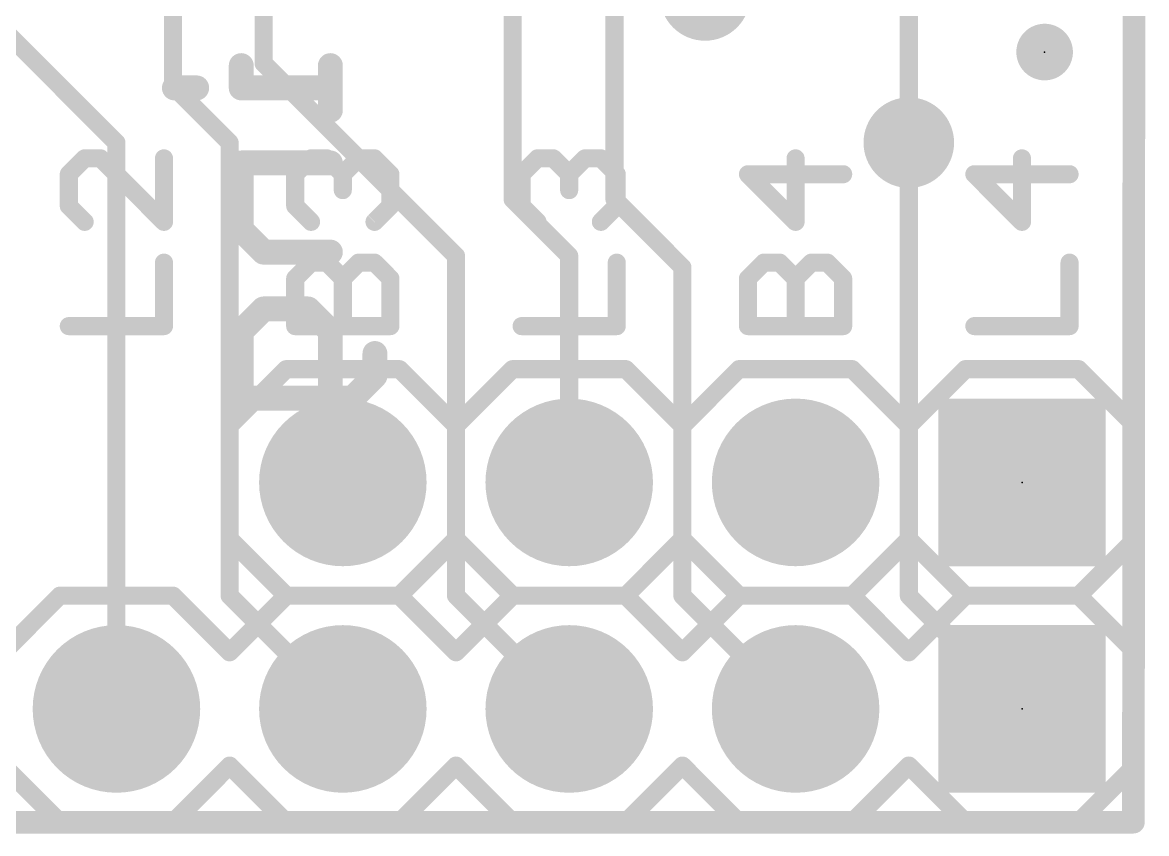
# Model space of a CAD drawing. Extents: x -3.8 to 20.4, y -11.4 to 31.9.
# Drawn here: x 7.84 to 20.45, y -0.13 to 8.97 of the extents above; entities that cross this region are included whole.
import ezdxf

# ---------------------------------------------------------------- set-up
doc = ezdxf.new("R2010")
doc.units = 0
for name, color, linetype in [('1', 12, 'CONTINUOUS'), ('16', 132, 'CONTINUOUS'), ('17', 110, 'CONTINUOUS'), ('18', 110, 'CONTINUOUS'), ('20', 53, 'CONTINUOUS'), ('21', 41, 'CONTINUOUS'), ('22', 40, 'CONTINUOUS'), ('23', 53, 'CONTINUOUS'), ('51', 53, 'CONTINUOUS')]:
    doc.layers.add(name, color=color, linetype=linetype)

# ---------------------------------------------------------------- blocks, each defined once
blk = doc.blocks.new('RECT')
blk.add_solid([(-0.5, -0.5), (0.5, -0.5), (-0.5, 0.5), (0.5, 0.5)])
blk = doc.blocks.new('SQUAREP')
blk.add_solid([(-0.5, -0.5), (0.5, -0.5), (-0.5, 0.5), (0.5, 0.5)])
blk = doc.blocks.new('ROUNDP')
at = {"const_width": 0.5}
blk.add_lwpolyline([(0, -0.25, 1), (0, 0.25, 1), (0, -0.25)], format="xyb", dxfattribs=at)
blk = doc.blocks.new('PIE')
at = {"const_width": 0.5}
blk.add_lwpolyline([(0, -0.25, 1), (0, 0.25, 1), (0, -0.25)], format="xyb", dxfattribs=at)
blk = doc.blocks.new('ROUNDV')
at = {"const_width": 0.5}
blk.add_lwpolyline([(0, -0.25, 1), (0, 0.25, 1), (0, -0.25)], format="xyb", dxfattribs=at)

msp = doc.modelspace()

# ---------------------------------------------------------------- linework, layer by layer
at = {"layer": '1', "const_width": 0.2032}
for points in [[(20.32, 31.75), (20.32, 0)], [(10.541, 8.509), (10.541, 25.019)], [(14.478, 6.985), (14.478, 13.462)], [(9.525, 8.255), (9.525, 10.16)], [(13.335, 6.985), (13.335, 10.16)], [(8.89, 7.62), (7.366, 9.144)], [(12.7, 6.35), (10.541, 8.509)], [(10.16, 7.62), (9.525, 8.255)], [(8.89, 1.27), (8.89, 7.62)], [(10.16, 2.54), (10.16, 7.62)], [(17.78, 2.54), (17.78, 7.62)], [(13.97, 6.35), (13.335, 6.985)], [(14.478, 6.985), (15.24, 6.223)], [(12.7, 2.54), (12.7, 6.35)], [(13.97, 3.81), (13.97, 6.35)], [(15.24, 6.223), (15.24, 2.54)], [(11.43, 1.27), (10.16, 2.54)], [(13.97, 1.27), (12.7, 2.54)], [(16.51, 1.27), (15.24, 2.54)], [(19.05, 1.27), (17.78, 2.54)], [(20.32, 0), (0, 0)]]:
    msp.add_lwpolyline(points, dxfattribs=at)
at = {"layer": '1', "const_width": 0.1016}
for points in [[(10.5769, 8.5449, 1), (10.5051, 8.4731)], [(10.4902, 8.509, 1), (10.5918, 8.509)], [(9.5609, 8.2909, 1), (9.4891, 8.2191)], [(9.4742, 8.255, 1), (9.5758, 8.255)], [(8.9408, 7.62, 1), (8.8392, 7.62)], [(8.8541, 7.5841, 1), (8.9259, 7.6559)], [(10.2108, 7.62, 1), (10.1092, 7.62)], [(10.1241, 7.5841, 1), (10.1959, 7.6559)], [(17.8308, 7.62, 1), (17.7292, 7.62)], [(13.3709, 7.0209, 1), (13.2991, 6.9491)], [(14.5139, 7.0209, 1), (14.4421, 6.9491)], [(13.2842, 6.985, 1), (13.3858, 6.985)], [(14.4272, 6.985, 1), (14.5288, 6.985)], [(12.7508, 6.35, 1), (12.6492, 6.35)], [(12.6641, 6.3141, 1), (12.7359, 6.3859)], [(14.0208, 6.35, 1), (13.9192, 6.35)], [(13.9341, 6.3141, 1), (14.0059, 6.3859)], [(15.2908, 6.223, 1), (15.1892, 6.223)], [(15.2041, 6.1871, 1), (15.2759, 6.2589)], [(13.9192, 3.81, 1), (14.0208, 3.81)], [(10.1959, 2.5759, 1), (10.1241, 2.5041)], [(10.1092, 2.54, 1), (10.2108, 2.54)], [(12.7359, 2.5759, 1), (12.6641, 2.5041)], [(12.6492, 2.54, 1), (12.7508, 2.54)], [(15.2759, 2.5759, 1), (15.2041, 2.5041)], [(15.1892, 2.54, 1), (15.2908, 2.54)], [(17.8159, 2.5759, 1), (17.7441, 2.5041)], [(17.7292, 2.54, 1), (17.8308, 2.54)], [(8.8392, 1.27, 1), (8.9408, 1.27)], [(11.3941, 1.2341, 1), (11.4659, 1.3059)], [(13.9341, 1.2341, 1), (14.0059, 1.3059)], [(16.4741, 1.2341, 1), (16.5459, 1.3059)], [(19.0141, 1.2341, 1), (19.0859, 1.3059)], [(20.2692, 0, 1), (20.3708, 0)], [(20.32, -0.0508, 1), (20.32, 0.0508)]]:
    msp.add_lwpolyline(points, format="xyb", dxfattribs=at)
at = {"layer": '16', "const_width": 0.2032}
for points in [[(20.32, 31.75), (20.32, 0)], [(17.78, 7.62), (17.78, 16.51)], [(20.32, 0), (0, 0)]]:
    msp.add_lwpolyline(points, dxfattribs=at)
at = {"layer": '16', "const_width": 0.1016}
for points in [[(17.7292, 7.62, 1), (17.8308, 7.62)], [(20.2692, 0, 1), (20.3708, 0)], [(20.32, -0.0508, 1), (20.32, 0.0508)]]:
    msp.add_lwpolyline(points, format="xyb", dxfattribs=at)
at = {"layer": '20', "const_width": 0.254}
for points in [[(20.3, 0), (20.32, 31.75)], [(0, 0), (20.3, 0)]]:
    msp.add_lwpolyline(points, dxfattribs=at)
at = {"layer": '20', "const_width": 0.127}
for points in [[(20.3, -0.0635, 1), (20.3, 0.0635)], [(20.2365, 0, 1), (20.3635, 0)]]:
    msp.add_lwpolyline(points, format="xyb", dxfattribs=at)
at = {"layer": '21', "const_width": 0.2032}
for points in [[(8.5336, 7.4438), (8.3557, 7.2659)], [(8.7116, 7.4438), (8.5336, 7.4438)], [(9.4234, 6.732), (8.7116, 7.4438)], [(9.4234, 7.4438), (9.4234, 6.732)], [(10.8957, 7.2659), (11.0736, 7.4438)], [(11.0736, 7.4438), (11.2516, 7.4438)], [(11.2516, 7.4438), (11.4295, 7.2659)], [(11.4295, 7.2659), (11.6075, 7.4438)], [(11.6075, 7.4438), (11.7855, 7.4438)], [(11.7855, 7.4438), (11.9634, 7.2659)], [(13.4357, 7.2659), (13.6136, 7.4438)], [(13.6136, 7.4438), (13.7916, 7.4438)], [(13.7916, 7.4438), (13.9695, 7.2659)], [(13.9695, 7.2659), (14.1475, 7.4438)], [(14.1475, 7.4438), (14.3255, 7.4438)], [(14.3255, 7.4438), (14.5034, 7.2659)], [(16.5095, 6.732), (16.5095, 7.4438)], [(19.0495, 6.732), (19.0495, 7.4438)], [(8.3557, 7.2659), (8.3557, 6.9099)], [(10.8957, 6.9099), (10.8957, 7.2659)], [(11.4295, 7.2659), (11.4295, 7.0879)], [(11.9634, 7.2659), (11.9634, 6.9099)], [(13.4357, 6.9099), (13.4357, 7.2659)], [(13.9695, 7.2659), (13.9695, 7.0879)], [(14.5034, 7.2659), (14.5034, 6.9099)], [(17.0434, 7.2659), (15.9757, 7.2659)], [(15.9757, 7.2659), (16.5095, 6.732)], [(19.5834, 7.2659), (18.5157, 7.2659)], [(18.5157, 7.2659), (19.0495, 6.732)], [(8.3557, 6.9099), (8.5336, 6.732)], [(11.0736, 6.732), (10.8957, 6.9099)], [(11.9634, 6.9099), (11.7855, 6.732)], [(13.6136, 6.732), (13.4357, 6.9099)], [(14.5034, 6.9099), (14.3255, 6.732)], [(9.4234, 5.5626), (9.4234, 6.2744)], [(10.8957, 6.0965), (11.0736, 6.2744)], [(11.0736, 6.2744), (11.2516, 6.2744)], [(11.2516, 6.2744), (11.4295, 6.0965)], [(11.4295, 6.0965), (11.6075, 6.2744)], [(11.6075, 6.2744), (11.7855, 6.2744)], [(11.7855, 6.2744), (11.9634, 6.0965)], [(14.5034, 5.5626), (14.5034, 6.2744)], [(15.9757, 6.0965), (16.1536, 6.2744)], [(16.1536, 6.2744), (16.3316, 6.2744)], [(16.3316, 6.2744), (16.5095, 6.0965)], [(16.5095, 6.0965), (16.6875, 6.2744)], [(16.6875, 6.2744), (16.8654, 6.2744)], [(16.8654, 6.2744), (17.0434, 6.0965)], [(19.5834, 5.5626), (19.5834, 6.2744)], [(10.8957, 5.5626), (10.8957, 6.0965)], [(11.4295, 5.5626), (11.4295, 6.0965)], [(11.9634, 6.0965), (11.9634, 5.5626)], [(15.9757, 5.5626), (15.9757, 6.0965)], [(16.5095, 5.5626), (16.5095, 6.0965)], [(17.0434, 6.0965), (17.0434, 5.5626)], [(8.3557, 5.5626), (9.4234, 5.5626)], [(11.9634, 5.5626), (10.8957, 5.5626)], [(13.4357, 5.5626), (14.5034, 5.5626)], [(17.0434, 5.5626), (15.9757, 5.5626)], [(18.5157, 5.5626), (19.5834, 5.5626)], [(10.16, 4.445), (10.795, 5.08)], [(10.795, 5.08), (12.065, 5.08)], [(12.7, 4.445), (12.065, 5.08)], [(12.7, 4.445), (13.335, 5.08)], [(13.335, 5.08), (14.605, 5.08)], [(14.605, 5.08), (15.24, 4.445)], [(15.24, 4.445), (15.875, 5.08)], [(15.875, 5.08), (17.145, 5.08)], [(17.145, 5.08), (17.78, 4.445)], [(17.78, 4.445), (18.415, 5.08)], [(18.415, 5.08), (19.685, 5.08)], [(20.32, 4.445), (19.685, 5.08)], [(10.16, 3.175), (10.16, 4.445)], [(20.32, 3.175), (20.32, 4.445)], [(10.795, 2.54), (10.16, 3.175)], [(12.065, 2.54), (12.7, 3.175)], [(13.335, 2.54), (12.7, 3.175)], [(15.24, 3.175), (14.605, 2.54)], [(15.875, 2.54), (15.24, 3.175)], [(17.78, 3.175), (17.145, 2.54)], [(18.415, 2.54), (17.78, 3.175)], [(19.685, 2.54), (20.32, 3.175)], [(7.62, 1.905), (8.255, 2.54)], [(8.255, 2.54), (9.525, 2.54)], [(9.525, 2.54), (10.16, 1.905)], [(10.16, 1.905), (10.795, 2.54)], [(12.065, 2.54), (10.795, 2.54)], [(10.795, 2.54), (12.065, 2.54)], [(12.7, 1.905), (12.065, 2.54)], [(12.7, 1.905), (13.335, 2.54)], [(14.605, 2.54), (13.335, 2.54)], [(13.335, 2.54), (14.605, 2.54)], [(14.605, 2.54), (15.24, 1.905)], [(15.24, 1.905), (15.875, 2.54)], [(17.145, 2.54), (15.875, 2.54)], [(15.875, 2.54), (17.145, 2.54)], [(17.145, 2.54), (17.78, 1.905)], [(17.78, 1.905), (18.415, 2.54)], [(19.685, 2.54), (18.415, 2.54)], [(18.415, 2.54), (19.685, 2.54)], [(20.32, 1.905), (19.685, 2.54)], [(20.32, 0.635), (20.32, 1.905)], [(8.255, 0), (7.62, 0.635)], [(10.16, 0.635), (9.525, 0)], [(10.795, 0), (10.16, 0.635)], [(12.065, 0), (12.7, 0.635)], [(13.335, 0), (12.7, 0.635)], [(15.24, 0.635), (14.605, 0)], [(15.875, 0), (15.24, 0.635)], [(17.78, 0.635), (17.145, 0)], [(18.415, 0), (17.78, 0.635)], [(19.685, 0), (20.32, 0.635)], [(9.525, 0), (8.255, 0)], [(12.065, 0), (10.795, 0)], [(14.605, 0), (13.335, 0)], [(17.145, 0), (15.875, 0)], [(19.685, 0), (18.415, 0)]]:
    msp.add_lwpolyline(points, dxfattribs=at)
at = {"layer": '21', "const_width": 0.1016}
for points in [[(8.5336, 7.4946, 1), (8.5336, 7.393)], [(8.5696, 7.4079, 1), (8.4977, 7.4797)], [(8.7475, 7.4797, 1), (8.6757, 7.4079)], [(8.7116, 7.393, 1), (8.7116, 7.4946)], [(9.4742, 7.4438, 1), (9.3726, 7.4438)], [(11.0736, 7.4946, 1), (11.0736, 7.393)], [(11.1096, 7.4079, 1), (11.0377, 7.4797)], [(11.2875, 7.4797, 1), (11.2157, 7.4079)], [(11.2516, 7.393, 1), (11.2516, 7.4946)], [(11.6075, 7.4946, 1), (11.6075, 7.393)], [(11.6434, 7.4079, 1), (11.5716, 7.4797)], [(11.8214, 7.4797, 1), (11.7495, 7.4079)], [(11.7855, 7.393, 1), (11.7855, 7.4946)], [(13.6136, 7.4946, 1), (13.6136, 7.393)], [(13.6496, 7.4079, 1), (13.5777, 7.4797)], [(13.8275, 7.4797, 1), (13.7557, 7.4079)], [(13.7916, 7.393, 1), (13.7916, 7.4946)], [(14.1475, 7.4946, 1), (14.1475, 7.393)], [(14.1834, 7.4079, 1), (14.1116, 7.4797)], [(14.3614, 7.4797, 1), (14.2895, 7.4079)], [(14.3255, 7.393, 1), (14.3255, 7.4946)], [(16.5603, 7.4438, 1), (16.4587, 7.4438)], [(19.1003, 7.4438, 1), (18.9987, 7.4438)], [(8.4065, 7.2659, 1), (8.3049, 7.2659)], [(8.3198, 7.3018, 1), (8.3916, 7.2299)], [(10.9465, 7.2659, 1), (10.8449, 7.2659)], [(10.8598, 7.3018, 1), (10.9316, 7.2299)], [(11.4803, 7.2659, 1), (11.3787, 7.2659)], [(11.3936, 7.3018, 1), (11.4655, 7.2299)], [(11.3936, 7.2299, 1), (11.4655, 7.3018)], [(12.0142, 7.2659, 1), (11.9126, 7.2659)], [(11.9275, 7.2299, 1), (11.9993, 7.3018)], [(13.4865, 7.2659, 1), (13.3849, 7.2659)], [(13.3998, 7.3018, 1), (13.4716, 7.2299)], [(14.0203, 7.2659, 1), (13.9187, 7.2659)], [(13.9336, 7.3018, 1), (14.0055, 7.2299)], [(13.9336, 7.2299, 1), (14.0055, 7.3018)], [(14.5542, 7.2659, 1), (14.4526, 7.2659)], [(14.4675, 7.2299, 1), (14.5393, 7.3018)], [(15.9757, 7.3167, 1), (15.9757, 7.2151)], [(16.0116, 7.3018, 1), (15.9398, 7.2299)], [(17.0434, 7.2151, 1), (17.0434, 7.3167)], [(18.5157, 7.3167, 1), (18.5157, 7.2151)], [(18.5516, 7.3018, 1), (18.4798, 7.2299)], [(19.5834, 7.2151, 1), (19.5834, 7.3167)], [(11.3787, 7.0879, 1), (11.4803, 7.0879)], [(13.9187, 7.0879, 1), (14.0203, 7.0879)], [(8.3916, 6.9459, 1), (8.3198, 6.874)], [(8.3049, 6.9099, 1), (8.4065, 6.9099)], [(10.9316, 6.9459, 1), (10.8598, 6.874)], [(10.8449, 6.9099, 1), (10.9465, 6.9099)], [(11.9126, 6.9099, 1), (12.0142, 6.9099)], [(11.9993, 6.874, 1), (11.9275, 6.9459)], [(13.4716, 6.9459, 1), (13.3998, 6.874)], [(13.3849, 6.9099, 1), (13.4865, 6.9099)], [(14.4526, 6.9099, 1), (14.5542, 6.9099)], [(14.5393, 6.874, 1), (14.4675, 6.9459)], [(8.4977, 6.6961, 1), (8.5696, 6.7679)], [(9.3875, 6.6961, 1), (9.4593, 6.7679)], [(11.0377, 6.6961, 1), (11.1096, 6.7679)], [(11.7495, 6.7679, 1), (11.8214, 6.6961)], [(13.5777, 6.6961, 1), (13.6496, 6.7679)], [(14.2895, 6.7679, 1), (14.3614, 6.6961)], [(16.4736, 6.6961, 1), (16.5455, 6.7679)], [(19.0136, 6.6961, 1), (19.0855, 6.7679)], [(9.3726, 6.732, 1), (9.4742, 6.732)], [(16.4587, 6.732, 1), (16.5603, 6.732)], [(18.9987, 6.732, 1), (19.1003, 6.732)], [(9.4742, 6.2744, 1), (9.3726, 6.2744)], [(11.0736, 6.3252, 1), (11.0736, 6.2236)], [(11.1096, 6.2385, 1), (11.0377, 6.3103)], [(11.2875, 6.3103, 1), (11.2157, 6.2385)], [(11.2516, 6.2236, 1), (11.2516, 6.3252)], [(11.6075, 6.3252, 1), (11.6075, 6.2236)], [(11.6434, 6.2385, 1), (11.5716, 6.3103)], [(11.8214, 6.3103, 1), (11.7495, 6.2385)], [(11.7855, 6.2236, 1), (11.7855, 6.3252)], [(14.5542, 6.2744, 1), (14.4526, 6.2744)], [(16.1536, 6.3252, 1), (16.1536, 6.2236)], [(16.1896, 6.2385, 1), (16.1177, 6.3103)], [(16.3675, 6.3103, 1), (16.2957, 6.2385)], [(16.3316, 6.2236, 1), (16.3316, 6.3252)], [(16.6875, 6.3252, 1), (16.6875, 6.2236)], [(16.7234, 6.2385, 1), (16.6516, 6.3103)], [(16.9014, 6.3103, 1), (16.8295, 6.2385)], [(16.8654, 6.2236, 1), (16.8654, 6.3252)], [(19.6342, 6.2744, 1), (19.5326, 6.2744)], [(10.9465, 6.0965, 1), (10.8449, 6.0965)], [(10.8598, 6.1324, 1), (10.9316, 6.0605)], [(11.4803, 6.0965, 1), (11.3787, 6.0965)], [(11.3936, 6.1324, 1), (11.4655, 6.0605)], [(11.3936, 6.0605, 1), (11.4655, 6.1324)], [(12.0142, 6.0965, 1), (11.9126, 6.0965)], [(11.9275, 6.0605, 1), (11.9993, 6.1324)], [(16.0265, 6.0965, 1), (15.9249, 6.0965)], [(15.9398, 6.1324, 1), (16.0116, 6.0605)], [(16.5603, 6.0965, 1), (16.4587, 6.0965)], [(16.4736, 6.1324, 1), (16.5455, 6.0605)], [(16.4736, 6.0605, 1), (16.5455, 6.1324)], [(17.0942, 6.0965, 1), (16.9926, 6.0965)], [(17.0075, 6.0605, 1), (17.0793, 6.1324)], [(8.3557, 5.6134, 1), (8.3557, 5.5118)], [(9.3726, 5.5626, 1), (9.4742, 5.5626)], [(9.4234, 5.5118, 1), (9.4234, 5.6134)], [(10.8957, 5.6134, 1), (10.8957, 5.5118)], [(10.8449, 5.5626, 1), (10.9465, 5.5626)], [(11.3787, 5.5626, 1), (11.4803, 5.5626)], [(11.9126, 5.5626, 1), (12.0142, 5.5626)], [(11.9634, 5.5118, 1), (11.9634, 5.6134)], [(13.4357, 5.6134, 1), (13.4357, 5.5118)], [(14.4526, 5.5626, 1), (14.5542, 5.5626)], [(14.5034, 5.5118, 1), (14.5034, 5.6134)], [(15.9757, 5.6134, 1), (15.9757, 5.5118)], [(15.9249, 5.5626, 1), (16.0265, 5.5626)], [(16.4587, 5.5626, 1), (16.5603, 5.5626)], [(16.9926, 5.5626, 1), (17.0942, 5.5626)], [(17.0434, 5.5118, 1), (17.0434, 5.6134)], [(18.5157, 5.6134, 1), (18.5157, 5.5118)], [(19.5326, 5.5626, 1), (19.6342, 5.5626)], [(19.5834, 5.5118, 1), (19.5834, 5.6134)], [(10.795, 5.1308, 1), (10.795, 5.0292)], [(10.8309, 5.0441, 1), (10.7591, 5.1159)], [(12.1009, 5.1159, 1), (12.0291, 5.0441)], [(12.065, 5.0292, 1), (12.065, 5.1308)], [(13.335, 5.1308, 1), (13.335, 5.0292)], [(13.3709, 5.0441, 1), (13.2991, 5.1159)], [(14.6409, 5.1159, 1), (14.5691, 5.0441)], [(14.605, 5.0292, 1), (14.605, 5.1308)], [(15.875, 5.1308, 1), (15.875, 5.0292)], [(15.9109, 5.0441, 1), (15.8391, 5.1159)], [(17.1809, 5.1159, 1), (17.1091, 5.0441)], [(17.145, 5.0292, 1), (17.145, 5.1308)], [(18.415, 5.1308, 1), (18.415, 5.0292)], [(18.4509, 5.0441, 1), (18.3791, 5.1159)], [(19.7209, 5.1159, 1), (19.6491, 5.0441)], [(19.685, 5.0292, 1), (19.685, 5.1308)], [(10.2108, 4.445, 1), (10.1092, 4.445)], [(20.3708, 4.445, 1), (20.2692, 4.445)], [(10.1241, 4.4809, 1), (10.1959, 4.4091)], [(12.6641, 4.4809, 1), (12.7359, 4.4091)], [(12.6641, 4.4091, 1), (12.7359, 4.4809)], [(15.2041, 4.4809, 1), (15.2759, 4.4091)], [(15.2041, 4.4091, 1), (15.2759, 4.4809)], [(17.7441, 4.4809, 1), (17.8159, 4.4091)], [(17.7441, 4.4091, 1), (17.8159, 4.4809)], [(20.2841, 4.4091, 1), (20.3559, 4.4809)], [(10.1959, 3.2109, 1), (10.1241, 3.1391)], [(10.1092, 3.175, 1), (10.2108, 3.175)], [(12.7359, 3.2109, 1), (12.6641, 3.1391)], [(12.7359, 3.1391, 1), (12.6641, 3.2109)], [(15.2759, 3.2109, 1), (15.2041, 3.1391)], [(15.2759, 3.1391, 1), (15.2041, 3.2109)], [(17.8159, 3.2109, 1), (17.7441, 3.1391)], [(17.8159, 3.1391, 1), (17.7441, 3.2109)], [(20.2692, 3.175, 1), (20.3708, 3.175)], [(20.3559, 3.1391, 1), (20.2841, 3.2109)], [(8.255, 2.5908, 1), (8.255, 2.4892)], [(8.2909, 2.5041, 1), (8.2191, 2.5759)], [(9.5609, 2.5759, 1), (9.4891, 2.5041)], [(9.525, 2.4892, 1), (9.525, 2.5908)], [(10.795, 2.5908, 1), (10.795, 2.4892)], [(10.795, 2.5908, 1), (10.795, 2.4892)], [(10.8309, 2.5041, 1), (10.7591, 2.5759)], [(10.7591, 2.5041, 1), (10.8309, 2.5759)], [(12.1009, 2.5759, 1), (12.0291, 2.5041)], [(12.0291, 2.5759, 1), (12.1009, 2.5041)], [(12.065, 2.4892, 1), (12.065, 2.5908)], [(12.065, 2.4892, 1), (12.065, 2.5908)], [(13.335, 2.5908, 1), (13.335, 2.4892)], [(13.335, 2.5908, 1), (13.335, 2.4892)], [(13.3709, 2.5041, 1), (13.2991, 2.5759)], [(13.2991, 2.5041, 1), (13.3709, 2.5759)], [(14.6409, 2.5759, 1), (14.5691, 2.5041)], [(14.5691, 2.5759, 1), (14.6409, 2.5041)], [(14.605, 2.4892, 1), (14.605, 2.5908)], [(14.605, 2.4892, 1), (14.605, 2.5908)], [(15.875, 2.5908, 1), (15.875, 2.4892)], [(15.875, 2.5908, 1), (15.875, 2.4892)], [(15.9109, 2.5041, 1), (15.8391, 2.5759)], [(15.8391, 2.5041, 1), (15.9109, 2.5759)], [(17.1809, 2.5759, 1), (17.1091, 2.5041)], [(17.1091, 2.5759, 1), (17.1809, 2.5041)], [(17.145, 2.4892, 1), (17.145, 2.5908)], [(17.145, 2.4892, 1), (17.145, 2.5908)], [(18.415, 2.5908, 1), (18.415, 2.4892)], [(18.415, 2.5908, 1), (18.415, 2.4892)], [(18.4509, 2.5041, 1), (18.3791, 2.5759)], [(18.3791, 2.5041, 1), (18.4509, 2.5759)], [(19.7209, 2.5759, 1), (19.6491, 2.5041)], [(19.6491, 2.5759, 1), (19.7209, 2.5041)], [(19.685, 2.4892, 1), (19.685, 2.5908)], [(19.685, 2.4892, 1), (19.685, 2.5908)], [(10.1241, 1.9409, 1), (10.1959, 1.8691)], [(10.1241, 1.8691, 1), (10.1959, 1.9409)], [(12.6641, 1.9409, 1), (12.7359, 1.8691)], [(12.6641, 1.8691, 1), (12.7359, 1.9409)], [(15.2041, 1.9409, 1), (15.2759, 1.8691)], [(15.2041, 1.8691, 1), (15.2759, 1.9409)], [(17.7441, 1.9409, 1), (17.8159, 1.8691)], [(17.7441, 1.8691, 1), (17.8159, 1.9409)], [(20.3708, 1.905, 1), (20.2692, 1.905)], [(20.2841, 1.8691, 1), (20.3559, 1.9409)], [(10.1959, 0.6709, 1), (10.1241, 0.5991)], [(10.1959, 0.5991, 1), (10.1241, 0.6709)], [(12.7359, 0.6709, 1), (12.6641, 0.5991)], [(12.7359, 0.5991, 1), (12.6641, 0.6709)], [(15.2759, 0.6709, 1), (15.2041, 0.5991)], [(15.2759, 0.5991, 1), (15.2041, 0.6709)], [(17.8159, 0.6709, 1), (17.7441, 0.5991)], [(17.8159, 0.5991, 1), (17.7441, 0.6709)], [(20.2692, 0.635, 1), (20.3708, 0.635)], [(20.3559, 0.5991, 1), (20.2841, 0.6709)], [(8.255, 0.0508, 1), (8.255, -0.0508)], [(8.2191, -0.0359, 1), (8.2909, 0.0359)], [(9.4891, 0.0359, 1), (9.5609, -0.0359)], [(9.525, -0.0508, 1), (9.525, 0.0508)], [(10.795, 0.0508, 1), (10.795, -0.0508)], [(10.7591, -0.0359, 1), (10.8309, 0.0359)], [(12.0291, 0.0359, 1), (12.1009, -0.0359)], [(12.065, -0.0508, 1), (12.065, 0.0508)], [(13.335, 0.0508, 1), (13.335, -0.0508)], [(13.2991, -0.0359, 1), (13.3709, 0.0359)], [(14.5691, 0.0359, 1), (14.6409, -0.0359)], [(14.605, -0.0508, 1), (14.605, 0.0508)], [(15.875, 0.0508, 1), (15.875, -0.0508)], [(15.8391, -0.0359, 1), (15.9109, 0.0359)], [(17.1091, 0.0359, 1), (17.1809, -0.0359)], [(17.145, -0.0508, 1), (17.145, 0.0508)], [(18.415, 0.0508, 1), (18.415, -0.0508)], [(18.3791, -0.0359, 1), (18.4509, 0.0359)], [(19.6491, 0.0359, 1), (19.7209, -0.0359)], [(19.685, -0.0508, 1), (19.685, 0.0508)]]:
    msp.add_lwpolyline(points, format="xyb", dxfattribs=at)
at = {"layer": '22', "const_width": 0.1397}
for points in [[(10.3602, 8.4839, 1), (10.2205, 8.4839)], [(11.3602, 8.4839, 1), (11.2204, 8.4839)], [(9.5404, 8.3037, 1), (9.5404, 8.164)], [(9.7904, 8.164, 1), (9.7904, 8.3037)], [(10.2904, 8.3037, 1), (10.2904, 8.164)], [(11.2903, 8.164, 1), (11.2903, 8.3037)], [(10.2205, 8.2339, 1), (10.3602, 8.2339)], [(11.2204, 7.9839, 1), (11.3602, 7.9839)], [(10.3602, 7.3924, 1), (10.2205, 7.3924)], [(10.2904, 7.4623, 1), (10.2904, 7.3226)], [(11.2903, 7.3226, 1), (11.2903, 7.4623)], [(10.2205, 6.6425, 1), (10.3602, 6.6425)], [(10.3398, 6.6919, 1), (10.241, 6.5931)], [(10.5404, 6.4624, 1), (10.5404, 6.3227)], [(10.491, 6.3431, 1), (10.5898, 6.4419)], [(11.2903, 6.3227, 1), (11.2903, 6.4624)], [(10.5404, 5.8251, 1), (10.5404, 5.6854)], [(10.5898, 5.7059, 1), (10.491, 5.8047)], [(11.0897, 5.8047, 1), (10.9909, 5.7059)], [(11.0403, 5.6854, 1), (11.0403, 5.8251)], [(10.3602, 5.5053, 1), (10.2205, 5.5053)], [(10.241, 5.5547, 1), (10.3398, 5.4559)], [(11.3602, 5.5053, 1), (11.2204, 5.5053)], [(11.2409, 5.4559, 1), (11.3397, 5.5547)], [(11.8601, 5.2553, 1), (11.7204, 5.2553)], [(11.7204, 5.0053, 1), (11.8601, 5.0053)], [(11.8397, 4.9559, 1), (11.7409, 5.0547)], [(10.2205, 4.7553, 1), (10.3602, 4.7553)], [(10.2904, 4.8252, 1), (10.2904, 4.6855)], [(11.2204, 4.7553, 1), (11.3602, 4.7553)], [(11.4909, 4.8047, 1), (11.5897, 4.706)], [(11.5403, 4.6855, 1), (11.5403, 4.8252)]]:
    msp.add_lwpolyline(points, format="xyb", dxfattribs=at)
at = {"layer": '22', "const_width": 0.2794}
for points in [[(10.2904, 8.4839), (10.2904, 8.2339)], [(11.2903, 8.4839), (11.2903, 7.9839)], [(9.5404, 8.2339), (9.7904, 8.2339)], [(10.2904, 8.2339), (11.2903, 8.2339)], [(11.2903, 7.3924), (10.2904, 7.3924)], [(10.2904, 7.3924), (10.2904, 6.6425)], [(10.2904, 6.6425), (10.5404, 6.3925)], [(10.5404, 6.3925), (11.2903, 6.3925)], [(10.2904, 5.5053), (10.5404, 5.7553)], [(10.5404, 5.7553), (11.0403, 5.7553)], [(11.0403, 5.7553), (11.2903, 5.5053)], [(10.2904, 4.7553), (10.2904, 5.5053)], [(11.2903, 5.5053), (11.2903, 4.7553)], [(11.7903, 5.2553), (11.7903, 5.0053)], [(11.7903, 5.0053), (11.5403, 4.7553)], [(11.5403, 4.7553), (10.2904, 4.7553)]]:
    msp.add_lwpolyline(points, dxfattribs=at)
at = {"layer": '23'}
for p in [(19.304, 8.636), (19.05, 3.81), (19.05, 1.27)]:
    msp.add_point(p, dxfattribs=at)

# ---------------------------------------------------------------- block references
at = {"layer": '1', "xscale": 0.635, "yscale": 0.635}
msp.add_blockref('PIE', (19.304, 8.636), dxfattribs=at)
at = {"layer": '17', "xscale": 1.8796, "yscale": 1.8796, "rotation": 270}
for name, p in [('ROUNDP', (11.43, 3.81)), ('ROUNDP', (11.43, 3.81)), ('ROUNDP', (13.97, 3.81)), ('ROUNDP', (13.97, 3.81)), ('ROUNDP', (16.51, 3.81)), ('ROUNDP', (16.51, 3.81)), ('SQUAREP', (19.05, 3.81)), ('SQUAREP', (19.05, 3.81)), ('ROUNDP', (8.89, 1.27)), ('ROUNDP', (8.89, 1.27)), ('ROUNDP', (11.43, 1.27)), ('ROUNDP', (11.43, 1.27)), ('ROUNDP', (13.97, 1.27)), ('ROUNDP', (13.97, 1.27)), ('ROUNDP', (16.51, 1.27)), ('ROUNDP', (16.51, 1.27)), ('SQUAREP', (19.05, 1.27)), ('SQUAREP', (19.05, 1.27))]:
    msp.add_blockref(name, p, dxfattribs=at)
at = {"layer": '18', "xscale": 1.016, "yscale": 1.016}
for p in [(15.494, 9.271), (15.494, 9.271), (17.78, 7.62), (17.78, 7.62)]:
    msp.add_blockref('ROUNDV', p, dxfattribs=at)
at = {"layer": '51', "xscale": 0.508, "yscale": 0.508, "rotation": 180}
for p in [(11.43, 3.81), (13.97, 3.81), (16.51, 3.81), (19.05, 3.81), (8.89, 1.27), (11.43, 1.27), (13.97, 1.27), (16.51, 1.27), (19.05, 1.27)]:
    msp.add_blockref('RECT', p, dxfattribs=at)

doc.saveas('drawing.dxf')
